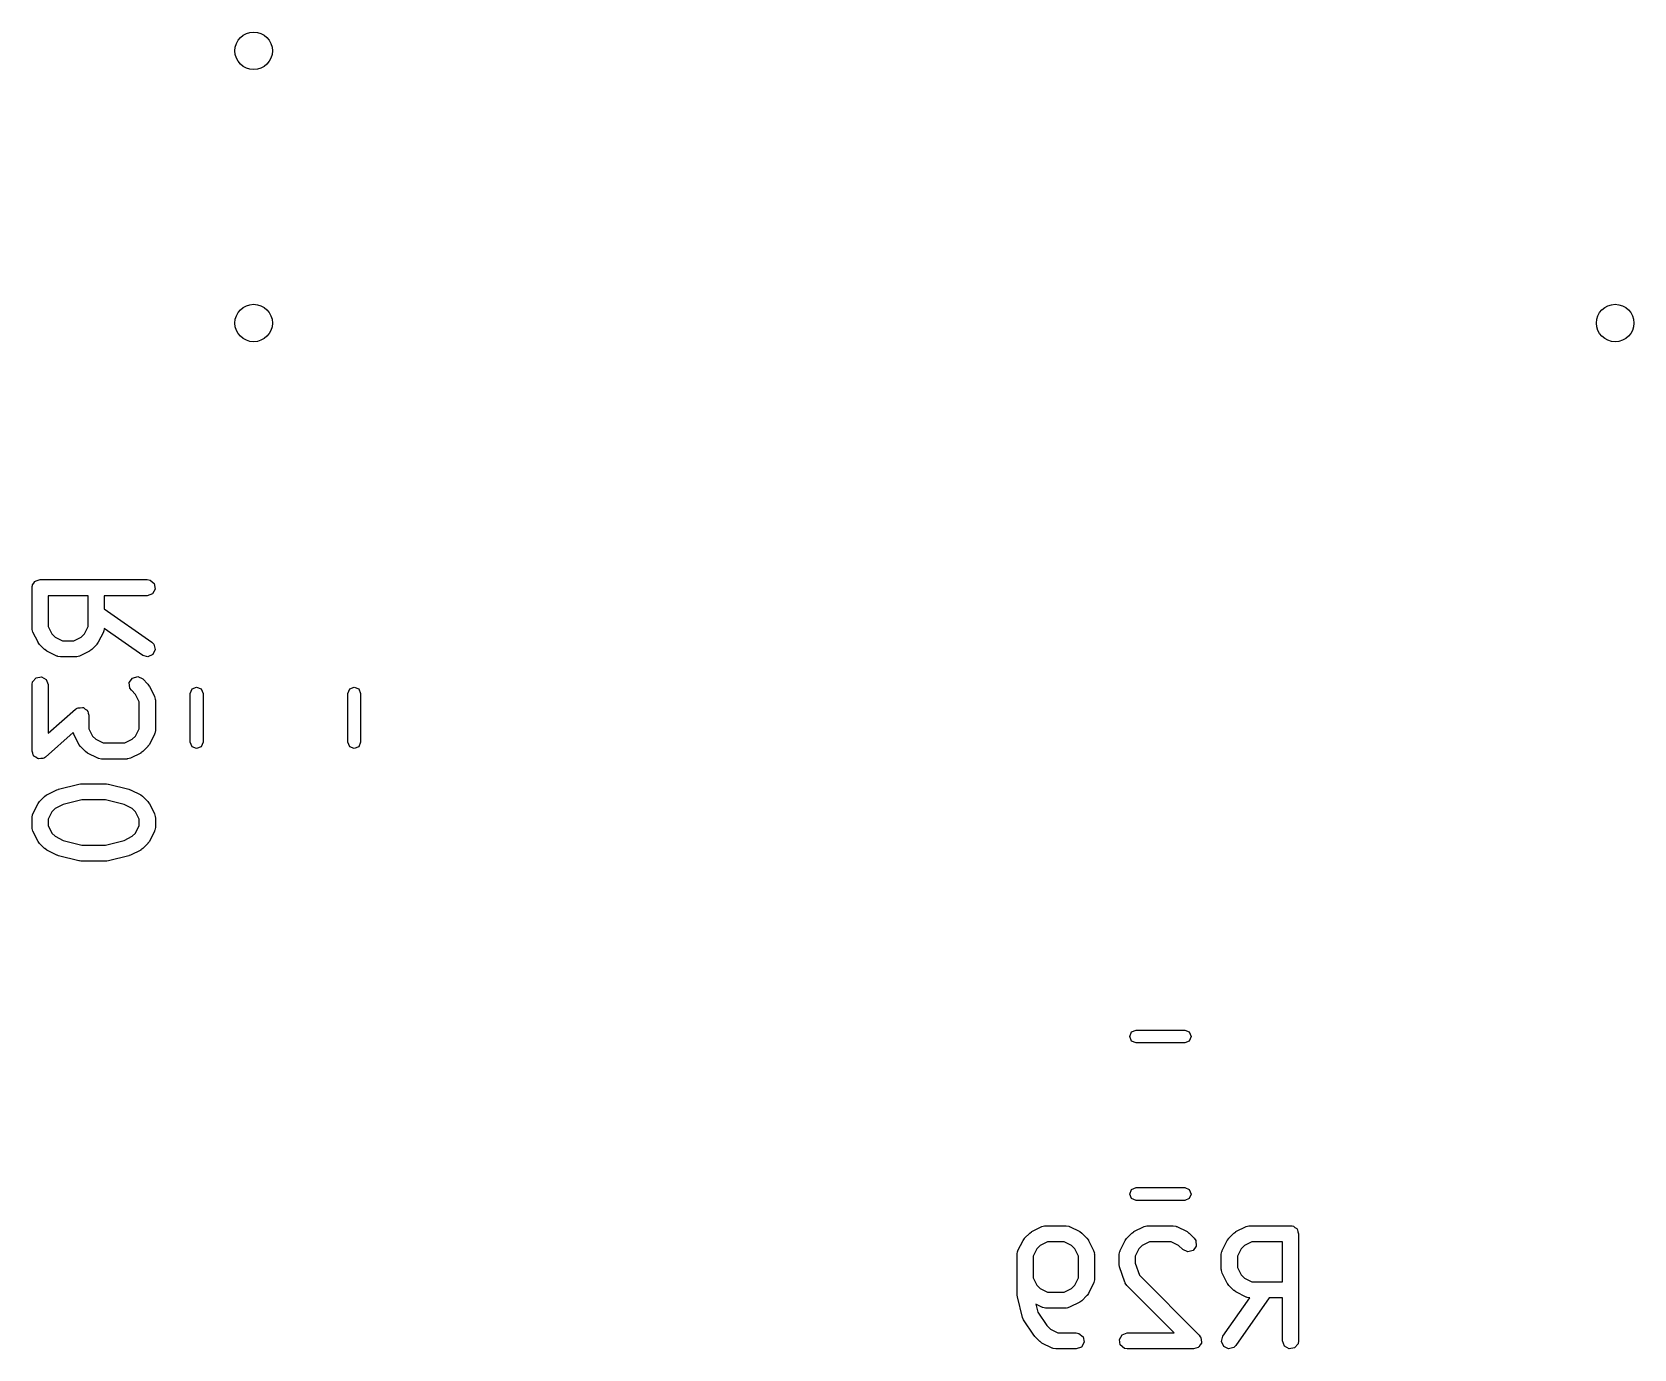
# Model space of a CAD drawing. Extents: x 0.27 to 2.83, y 0.32 to 2.11.
# Drawn here: x 2.219 to 2.807, y 1.623 to 2.107 of the extents above; entities that cross this region are included whole.
import ezdxf

# ---------------------------------------------------------------- set-up
doc = ezdxf.new("R2010")
doc.units = 0
doc.header["$MEASUREMENT"] = 0
doc.layers.add('BLACK', color=7, linetype='CONTINUOUS')

msp = doc.modelspace()

# ---------------------------------------------------------------- linework, layer by layer
at = {"layer": 'BLACK', "linetype": 'CONTINUOUS'}
for p, q in [((2.21862, 1.90281), (2.21869, 1.90319)), ((2.21862, 1.88781), (2.21862, 1.90281)), ((2.21867, 1.90332), (2.21873, 1.90343)), ((2.21869, 1.90319), (2.21867, 1.90332)), ((2.21873, 1.90343), (2.2188, 1.90382)), ((2.2188, 1.90382), (2.21929, 1.9044)), ((2.21929, 1.9044), (2.21968, 1.90507)), ((2.21968, 1.90507), (2.21993, 1.90516)), ((2.21993, 1.90516), (2.2201, 1.90536)), ((2.2201, 1.90536), (2.22085, 1.9055)), ((2.22085, 1.9055), (2.22158, 1.90576)), ((2.22158, 1.90576), (2.26095, 1.90576)), ((2.26095, 1.90576), (2.26196, 1.90558)), ((2.26284, 1.90054), (2.26095, 1.89985)), ((2.26196, 1.90558), (2.2635, 1.90428)), ((2.26385, 1.90229), (2.26284, 1.90054)), ((2.2635, 1.90428), (2.26385, 1.90229)), ((2.23925, 1.89985), (2.22453, 1.89985)), ((2.22453, 1.89985), (2.22453, 1.88851)), ((2.23925, 1.88851), (2.23925, 1.89985)), ((2.26095, 1.89985), (2.24515, 1.89985)), ((2.24515, 1.89985), (2.24515, 1.89497)), ((2.24515, 1.89497), (2.26264, 1.88273)), ((2.22453, 1.88851), (2.22588, 1.88581)), ((2.2379, 1.88581), (2.23925, 1.88851)), ((2.21868, 1.88764), (2.21862, 1.88781)), ((2.21864, 1.88747), (2.21868, 1.88764)), ((2.21893, 1.88649), (2.21864, 1.88747)), ((2.22081, 1.88274), (2.21893, 1.88649)), ((2.22086, 1.88269), (2.22081, 1.88274)), ((2.22136, 1.88197), (2.22086, 1.88269)), ((2.22588, 1.88581), (2.22707, 1.88461)), ((2.22707, 1.88461), (2.22977, 1.88326)), ((2.22977, 1.88326), (2.234, 1.88326)), ((2.234, 1.88326), (2.2367, 1.88461)), ((2.2367, 1.88461), (2.2379, 1.88581)), ((2.24296, 1.88274), (2.24244, 1.88203)), ((2.24484, 1.88649), (2.24296, 1.88274)), ((2.24486, 1.88666), (2.24484, 1.88649)), ((2.24497, 1.8868), (2.24486, 1.88666)), ((2.24514, 1.88777), (2.24497, 1.8868)), ((2.25925, 1.87789), (2.24514, 1.88777)), ((2.26264, 1.88273), (2.26336, 1.882)), ((2.22324, 1.8801), (2.22136, 1.88197)), ((2.2233, 1.88007), (2.22324, 1.8801)), ((2.224, 1.87954), (2.2233, 1.88007)), ((2.22775, 1.87767), (2.224, 1.87954)), ((2.22793, 1.87765), (2.22775, 1.87767)), ((2.22806, 1.87753), (2.22793, 1.87765)), ((2.22907, 1.87736), (2.22806, 1.87753)), ((2.2347, 1.87736), (2.22907, 1.87736)), ((2.23486, 1.87742), (2.2347, 1.87736)), ((2.23504, 1.87738), (2.23486, 1.87742)), ((2.23602, 1.87767), (2.23504, 1.87738)), ((2.23977, 1.87954), (2.23602, 1.87767)), ((2.23981, 1.87959), (2.23977, 1.87954)), ((2.24054, 1.8801), (2.23981, 1.87959)), ((2.24241, 1.88197), (2.24054, 1.8801)), ((2.24244, 1.88203), (2.24241, 1.88197)), ((2.2612, 1.87737), (2.25925, 1.87789)), ((2.26303, 1.87822), (2.2612, 1.87737)), ((2.26389, 1.88005), (2.26303, 1.87822)), ((2.26336, 1.882), (2.26389, 1.88005)), ((2.21862, 1.86719), (2.2188, 1.8682)), ((2.21862, 1.84281), (2.21862, 1.86719)), ((2.2188, 1.8682), (2.2201, 1.86974)), ((2.2201, 1.86974), (2.22209, 1.87009)), ((2.22209, 1.87009), (2.22384, 1.86908)), ((2.22384, 1.86908), (2.22453, 1.86719)), ((2.22453, 1.86719), (2.22453, 1.84932)), ((2.25434, 1.86795), (2.2555, 1.8696)), ((2.25452, 1.86594), (2.25434, 1.86795)), ((2.25511, 1.8651), (2.25452, 1.86594)), ((2.25664, 1.86356), (2.25511, 1.8651)), ((2.2555, 1.8696), (2.25745, 1.87013)), ((2.25745, 1.87013), (2.25928, 1.86927)), ((2.25928, 1.86927), (2.26116, 1.8674)), ((2.26116, 1.8674), (2.26167, 1.86668)), ((2.26167, 1.86668), (2.26171, 1.86663)), ((2.26171, 1.86663), (2.26359, 1.86288)), ((2.2767, 1.86394), (2.27739, 1.86561)), ((2.27739, 1.86561), (2.27906, 1.8663)), ((2.27906, 1.8663), (2.28073, 1.86561)), ((2.28073, 1.86561), (2.28143, 1.86394)), ((2.33457, 1.86394), (2.33527, 1.86561)), ((2.33527, 1.86561), (2.33694, 1.8663)), ((2.33694, 1.8663), (2.33861, 1.86561)), ((2.33861, 1.86561), (2.3393, 1.86394)), ((2.25799, 1.86086), (2.25664, 1.86356)), ((2.25799, 1.85101), (2.25799, 1.86086)), ((2.26359, 1.86288), (2.26388, 1.8619)), ((2.26388, 1.8619), (2.26384, 1.86173)), ((2.26384, 1.86173), (2.2639, 1.86156)), ((2.2639, 1.86156), (2.2639, 1.85031)), ((2.2767, 1.84606), (2.2767, 1.86394)), ((2.28143, 1.86394), (2.28143, 1.84606)), ((2.33457, 1.84606), (2.33457, 1.86394)), ((2.3393, 1.86394), (2.3393, 1.84606)), ((2.22453, 1.84932), (2.23463, 1.85816)), ((2.23463, 1.85816), (2.23501, 1.85839)), ((2.23501, 1.85839), (2.2351, 1.85849)), ((2.2351, 1.85849), (2.23522, 1.85852)), ((2.23522, 1.85852), (2.23551, 1.85869)), ((2.23551, 1.85869), (2.2363, 1.85871)), ((2.2363, 1.85871), (2.23709, 1.85885)), ((2.23709, 1.85885), (2.23729, 1.85873)), ((2.23729, 1.85873), (2.23753, 1.85873)), ((2.23753, 1.85873), (2.23815, 1.85823)), ((2.23815, 1.85823), (2.23884, 1.85784)), ((2.23884, 1.85784), (2.23892, 1.85761)), ((2.23892, 1.85761), (2.2391, 1.85747)), ((2.2391, 1.85747), (2.23925, 1.85669)), ((2.23925, 1.85669), (2.23953, 1.85594)), ((2.23953, 1.85594), (2.23953, 1.85101)), ((2.23376, 1.84956), (2.22352, 1.84059)), ((2.23393, 1.84899), (2.23376, 1.84956)), ((2.23581, 1.84524), (2.23393, 1.84899)), ((2.23953, 1.85101), (2.24088, 1.84831)), ((2.24088, 1.84831), (2.24207, 1.84712)), ((2.25545, 1.84712), (2.25664, 1.84831)), ((2.25664, 1.84831), (2.25799, 1.85101)), ((2.26359, 1.84899), (2.26171, 1.84524)), ((2.26361, 1.84917), (2.26359, 1.84899)), ((2.26372, 1.8493), (2.26361, 1.84917)), ((2.2639, 1.85031), (2.26372, 1.8493)), ((2.2189, 1.84207), (2.21862, 1.84281)), ((2.21905, 1.84129), (2.2189, 1.84207)), ((2.21923, 1.84114), (2.21905, 1.84129)), ((2.23585, 1.8452), (2.23581, 1.84524)), ((2.23636, 1.84448), (2.23585, 1.8452)), ((2.23824, 1.8426), (2.23636, 1.84448)), ((2.23829, 1.84257), (2.23824, 1.8426)), ((2.239, 1.84205), (2.23829, 1.84257)), ((2.24275, 1.84017), (2.239, 1.84205)), ((2.24207, 1.84712), (2.24477, 1.84577)), ((2.24477, 1.84577), (2.25275, 1.84577)), ((2.25275, 1.84577), (2.25545, 1.84712)), ((2.25852, 1.84205), (2.25477, 1.84017)), ((2.25856, 1.84209), (2.25852, 1.84205)), ((2.25928, 1.8426), (2.25856, 1.84209)), ((2.26116, 1.84448), (2.25928, 1.8426)), ((2.26119, 1.84453), (2.26116, 1.84448)), ((2.26171, 1.84524), (2.26119, 1.84453)), ((2.27739, 1.84439), (2.2767, 1.84606)), ((2.27906, 1.8437), (2.27739, 1.84439)), ((2.28073, 1.84439), (2.27906, 1.8437)), ((2.28143, 1.84606), (2.28073, 1.84439)), ((2.33527, 1.84439), (2.33457, 1.84606)), ((2.33694, 1.8437), (2.33527, 1.84439)), ((2.33861, 1.84439), (2.33694, 1.8437)), ((2.3393, 1.84606), (2.33861, 1.84439)), ((2.21931, 1.84092), (2.21923, 1.84114)), ((2.22, 1.84052), (2.21931, 1.84092)), ((2.22062, 1.84002), (2.22, 1.84052)), ((2.22086, 1.84002), (2.22062, 1.84002)), ((2.22106, 1.83991), (2.22086, 1.84002)), ((2.22185, 1.84004), (2.22106, 1.83991)), ((2.22264, 1.84006), (2.22185, 1.84004)), ((2.22293, 1.84024), (2.22264, 1.84006)), ((2.22305, 1.84026), (2.22293, 1.84024)), ((2.22314, 1.84036), (2.22305, 1.84026)), ((2.22352, 1.84059), (2.22314, 1.84036)), ((2.24293, 1.84015), (2.24275, 1.84017)), ((2.24306, 1.84004), (2.24293, 1.84015)), ((2.24407, 1.83986), (2.24306, 1.84004)), ((2.25345, 1.83986), (2.24407, 1.83986)), ((2.25361, 1.83992), (2.25345, 1.83986)), ((2.25378, 1.83988), (2.25361, 1.83992)), ((2.25477, 1.84017), (2.25378, 1.83988)), ((2.22836, 1.82881), (2.23586, 1.83068)), ((2.23586, 1.83068), (2.23645, 1.83072)), ((2.23645, 1.83072), (2.23657, 1.83077)), ((2.23657, 1.83077), (2.24595, 1.83077)), ((2.24595, 1.83077), (2.24653, 1.83067)), ((2.24653, 1.83067), (2.24666, 1.83068)), ((2.24666, 1.83068), (2.25416, 1.82881)), ((2.22081, 1.82351), (2.22134, 1.82422)), ((2.22134, 1.82422), (2.22136, 1.82428)), ((2.22136, 1.82428), (2.22324, 1.82615)), ((2.22324, 1.82615), (2.22396, 1.82666)), ((2.22396, 1.82666), (2.224, 1.82671)), ((2.224, 1.82671), (2.22775, 1.82858)), ((2.22775, 1.82858), (2.22824, 1.82873)), ((2.22824, 1.82873), (2.22836, 1.82881)), ((2.23694, 1.82486), (2.23011, 1.82316)), ((2.24558, 1.82486), (2.23694, 1.82486)), ((2.25242, 1.82316), (2.24558, 1.82486)), ((2.25416, 1.82881), (2.25463, 1.8286)), ((2.25463, 1.8286), (2.25477, 1.82858)), ((2.25477, 1.82858), (2.25852, 1.82671)), ((2.25852, 1.82671), (2.25923, 1.82618)), ((2.25923, 1.82618), (2.25928, 1.82615)), ((2.25928, 1.82615), (2.26116, 1.82428)), ((2.26116, 1.82428), (2.26167, 1.82356)), ((2.21862, 1.81844), (2.2188, 1.81945)), ((2.21862, 1.81469), (2.21862, 1.81844)), ((2.2188, 1.81945), (2.21891, 1.81959)), ((2.21891, 1.81959), (2.21893, 1.81976)), ((2.21893, 1.81976), (2.22081, 1.82351)), ((2.22588, 1.82044), (2.22453, 1.81775)), ((2.22707, 1.82164), (2.22588, 1.82044)), ((2.23011, 1.82316), (2.22707, 1.82164)), ((2.25545, 1.82164), (2.25242, 1.82316)), ((2.25664, 1.82044), (2.25545, 1.82164)), ((2.25799, 1.81775), (2.25664, 1.82044)), ((2.26167, 1.82356), (2.26171, 1.82351)), ((2.26171, 1.82351), (2.26359, 1.81976)), ((2.26359, 1.81976), (2.26388, 1.81878)), ((2.26388, 1.81878), (2.26384, 1.81861)), ((2.26384, 1.81861), (2.2639, 1.81844)), ((2.2639, 1.81844), (2.2639, 1.81469)), ((2.21868, 1.81453), (2.21862, 1.81469)), ((2.21864, 1.81435), (2.21868, 1.81453)), ((2.21893, 1.81337), (2.21864, 1.81435)), ((2.22081, 1.80962), (2.21893, 1.81337)), ((2.22453, 1.81775), (2.22453, 1.81539)), ((2.22453, 1.81539), (2.22588, 1.81269)), ((2.22588, 1.81269), (2.22707, 1.81149)), ((2.25545, 1.8115), (2.25664, 1.81269)), ((2.25664, 1.81269), (2.25799, 1.81539)), ((2.25799, 1.81539), (2.25799, 1.81775)), ((2.26359, 1.81337), (2.26171, 1.80962)), ((2.26361, 1.81355), (2.26359, 1.81337)), ((2.26372, 1.81368), (2.26361, 1.81355)), ((2.2639, 1.81469), (2.26372, 1.81368)), ((2.22086, 1.80958), (2.22081, 1.80962)), ((2.22136, 1.80886), (2.22086, 1.80958)), ((2.22324, 1.80698), (2.22136, 1.80886)), ((2.2233, 1.80695), (2.22324, 1.80698)), ((2.224, 1.80643), (2.2233, 1.80695)), ((2.22775, 1.80455), (2.224, 1.80643)), ((2.22707, 1.81149), (2.23011, 1.80998)), ((2.23011, 1.80998), (2.23694, 1.80827)), ((2.23694, 1.80827), (2.24558, 1.80827)), ((2.24558, 1.80827), (2.25242, 1.80998)), ((2.25242, 1.80998), (2.25545, 1.8115)), ((2.25852, 1.80643), (2.25477, 1.80455)), ((2.25856, 1.80647), (2.25852, 1.80643)), ((2.25928, 1.80698), (2.25856, 1.80647)), ((2.26116, 1.80886), (2.25928, 1.80698)), ((2.26119, 1.80891), (2.26116, 1.80886)), ((2.26171, 1.80962), (2.26119, 1.80891)), ((2.22789, 1.80454), (2.22775, 1.80455)), ((2.22836, 1.80433), (2.22789, 1.80454)), ((2.23586, 1.80245), (2.22836, 1.80433)), ((2.23599, 1.80247), (2.23586, 1.80245)), ((2.23657, 1.80237), (2.23599, 1.80247)), ((2.24595, 1.80237), (2.23657, 1.80237)), ((2.24608, 1.80241), (2.24595, 1.80237)), ((2.24666, 1.80245), (2.24608, 1.80241)), ((2.25416, 1.80433), (2.24666, 1.80245)), ((2.25428, 1.80441), (2.25416, 1.80433)), ((2.25477, 1.80455), (2.25428, 1.80441)), ((2.6217, 1.73794), (2.62239, 1.73961)), ((2.62239, 1.73627), (2.6217, 1.73794)), ((2.62239, 1.73961), (2.62406, 1.7403)), ((2.62406, 1.73557), (2.62239, 1.73627)), ((2.62406, 1.7403), (2.64194, 1.7403)), ((2.64194, 1.73557), (2.62406, 1.73557)), ((2.64194, 1.7403), (2.64361, 1.73961)), ((2.64361, 1.73627), (2.64194, 1.73557)), ((2.64361, 1.73961), (2.6443, 1.73794)), ((2.6443, 1.73794), (2.64361, 1.73627)), ((2.6217, 1.68006), (2.62239, 1.68173)), ((2.62239, 1.67839), (2.6217, 1.68006)), ((2.62239, 1.68173), (2.62406, 1.68243)), ((2.62406, 1.6777), (2.62239, 1.67839)), ((2.62406, 1.68243), (2.64194, 1.68243)), ((2.64194, 1.6777), (2.62406, 1.6777)), ((2.64194, 1.68243), (2.64361, 1.68173)), ((2.64361, 1.67839), (2.64194, 1.6777)), ((2.64361, 1.68173), (2.6443, 1.68006)), ((2.6443, 1.68006), (2.64361, 1.67839)), ((2.58311, 1.66384), (2.58498, 1.66572)), ((2.58498, 1.66572), (2.5857, 1.66622)), ((2.5857, 1.66622), (2.58575, 1.66627)), ((2.58575, 1.66627), (2.5895, 1.66814)), ((2.5895, 1.66814), (2.59048, 1.66844)), ((2.59048, 1.66844), (2.59065, 1.6684)), ((2.59065, 1.6684), (2.59082, 1.66846)), ((2.59082, 1.66846), (2.59832, 1.66846)), ((2.59832, 1.66846), (2.59933, 1.66828)), ((2.59933, 1.66828), (2.59946, 1.66816)), ((2.59946, 1.66816), (2.59964, 1.66814)), ((2.59964, 1.66814), (2.60339, 1.66627)), ((2.60339, 1.66627), (2.6041, 1.66574)), ((2.6041, 1.66574), (2.60415, 1.66572)), ((2.60415, 1.66572), (2.60603, 1.66384)), ((2.6206, 1.66384), (2.62248, 1.66572)), ((2.62248, 1.66572), (2.6232, 1.66622)), ((2.6232, 1.66622), (2.62324, 1.66627)), ((2.62324, 1.66627), (2.62699, 1.66814)), ((2.62699, 1.66814), (2.62798, 1.66844)), ((2.62798, 1.66844), (2.62815, 1.6684)), ((2.62815, 1.6684), (2.62831, 1.66846)), ((2.62831, 1.66846), (2.63769, 1.66846)), ((2.63769, 1.66846), (2.6387, 1.66828)), ((2.6387, 1.66828), (2.63883, 1.66816)), ((2.63883, 1.66816), (2.63901, 1.66814)), ((2.63901, 1.66814), (2.64276, 1.66627)), ((2.64276, 1.66627), (2.64347, 1.66574)), ((2.64347, 1.66574), (2.64352, 1.66572)), ((2.64352, 1.66572), (2.6454, 1.66384)), ((2.6581, 1.66384), (2.65997, 1.66572)), ((2.65997, 1.66572), (2.66069, 1.66622)), ((2.66069, 1.66622), (2.66074, 1.66627)), ((2.66074, 1.66627), (2.66449, 1.66814)), ((2.66449, 1.66814), (2.66547, 1.66844)), ((2.66547, 1.66844), (2.66564, 1.6684)), ((2.66564, 1.6684), (2.66581, 1.66846)), ((2.66581, 1.66846), (2.68081, 1.66846)), ((2.68081, 1.66846), (2.68119, 1.66839)), ((2.68119, 1.66839), (2.68132, 1.66841)), ((2.68132, 1.66841), (2.68143, 1.66835)), ((2.68143, 1.66835), (2.68182, 1.66828)), ((2.68182, 1.66828), (2.6824, 1.66778)), ((2.6824, 1.66778), (2.68307, 1.6674)), ((2.68307, 1.6674), (2.68316, 1.66715)), ((2.68316, 1.66715), (2.68336, 1.66698)), ((2.68336, 1.66698), (2.6835, 1.66622)), ((2.6835, 1.66622), (2.68376, 1.6655)), ((2.68376, 1.6655), (2.68376, 1.62613)), ((2.58037, 1.658), (2.58054, 1.65901)), ((2.58054, 1.65901), (2.58066, 1.65915)), ((2.58066, 1.65915), (2.58068, 1.65932)), ((2.58068, 1.65932), (2.58255, 1.66307)), ((2.58255, 1.66307), (2.58308, 1.66378)), ((2.58308, 1.66378), (2.58311, 1.66384)), ((2.58762, 1.66), (2.58627, 1.65731)), ((2.58882, 1.6612), (2.58762, 1.66)), ((2.59151, 1.66255), (2.58882, 1.6612)), ((2.59762, 1.66255), (2.59151, 1.66255)), ((2.60032, 1.6612), (2.59762, 1.66255)), ((2.60151, 1.66), (2.60032, 1.6612)), ((2.60286, 1.65731), (2.60151, 1.66)), ((2.60603, 1.66384), (2.60654, 1.66312)), ((2.60654, 1.66312), (2.60658, 1.66307)), ((2.60658, 1.66307), (2.60846, 1.65932)), ((2.60846, 1.65932), (2.60875, 1.65834)), ((2.61786, 1.658), (2.61804, 1.65901)), ((2.61804, 1.65901), (2.61815, 1.65915)), ((2.61815, 1.65915), (2.61817, 1.65932)), ((2.61817, 1.65932), (2.62005, 1.66307)), ((2.62005, 1.66307), (2.62057, 1.66378)), ((2.62057, 1.66378), (2.6206, 1.66384)), ((2.62512, 1.66), (2.62377, 1.65731)), ((2.62631, 1.6612), (2.62512, 1.66)), ((2.62901, 1.66255), (2.62631, 1.6612)), ((2.63699, 1.66255), (2.62901, 1.66255)), ((2.63969, 1.6612), (2.63699, 1.66255)), ((2.64122, 1.65967), (2.63969, 1.6612)), ((2.64305, 1.65881), (2.64122, 1.65967)), ((2.645, 1.65933), (2.64305, 1.65881)), ((2.64616, 1.66099), (2.645, 1.65933)), ((2.6454, 1.66384), (2.64599, 1.663)), ((2.64599, 1.663), (2.64616, 1.66099)), ((2.65536, 1.658), (2.65553, 1.65901)), ((2.65553, 1.65901), (2.65565, 1.65915)), ((2.65565, 1.65915), (2.65567, 1.65932)), ((2.65567, 1.65932), (2.65754, 1.66307)), ((2.65754, 1.66307), (2.65807, 1.66378)), ((2.65807, 1.66378), (2.6581, 1.66384)), ((2.66261, 1.66), (2.66126, 1.65731)), ((2.66381, 1.6612), (2.66261, 1.66)), ((2.66651, 1.66255), (2.66381, 1.6612)), ((2.67785, 1.66255), (2.66651, 1.66255)), ((2.67785, 1.64783), (2.67785, 1.66255)), ((2.58037, 1.64301), (2.58037, 1.658)), ((2.58627, 1.65731), (2.58627, 1.64933)), ((2.60286, 1.64933), (2.60286, 1.65731)), ((2.60875, 1.65834), (2.60871, 1.65817)), ((2.60871, 1.65817), (2.60877, 1.658)), ((2.60877, 1.658), (2.60877, 1.64863)), ((2.61786, 1.65425), (2.61786, 1.658)), ((2.61788, 1.65419), (2.61786, 1.65425)), ((2.61801, 1.65332), (2.61788, 1.65419)), ((2.61989, 1.6477), (2.61801, 1.65332)), ((2.62377, 1.65731), (2.62377, 1.65473)), ((2.62377, 1.65473), (2.62527, 1.65023)), ((2.65536, 1.65238), (2.65536, 1.658)), ((2.66126, 1.65731), (2.66126, 1.65308)), ((2.66126, 1.65308), (2.66261, 1.65038)), ((2.58627, 1.64933), (2.58762, 1.64663)), ((2.60151, 1.64663), (2.60286, 1.64933)), ((2.60846, 1.64731), (2.60658, 1.64356)), ((2.60848, 1.64749), (2.60846, 1.64731)), ((2.60859, 1.64762), (2.60848, 1.64749)), ((2.60877, 1.64863), (2.60859, 1.64762)), ((2.62, 1.64756), (2.61989, 1.6477)), ((2.62001, 1.64738), (2.62, 1.64756)), ((2.6206, 1.64654), (2.62001, 1.64738)), ((2.62527, 1.65023), (2.64727, 1.62822)), ((2.65542, 1.65221), (2.65536, 1.65238)), ((2.65538, 1.65204), (2.65542, 1.65221)), ((2.65567, 1.65106), (2.65538, 1.65204)), ((2.65754, 1.64731), (2.65567, 1.65106)), ((2.65759, 1.64727), (2.65754, 1.64731)), ((2.6581, 1.64654), (2.65759, 1.64727)), ((2.66261, 1.65038), (2.66381, 1.64918)), ((2.66381, 1.64918), (2.66651, 1.64783)), ((2.66651, 1.64783), (2.67785, 1.64783)), ((2.58041, 1.64288), (2.58037, 1.64301)), ((2.58045, 1.64229), (2.58041, 1.64288)), ((2.58233, 1.63479), (2.58045, 1.64229)), ((2.58762, 1.64663), (2.58882, 1.64543)), ((2.58882, 1.64543), (2.59151, 1.64408)), ((2.59151, 1.64408), (2.59762, 1.64408)), ((2.59762, 1.64408), (2.60032, 1.64543)), ((2.60032, 1.64543), (2.60151, 1.64663)), ((2.60603, 1.64279), (2.60415, 1.64092)), ((2.60606, 1.64285), (2.60603, 1.64279)), ((2.60658, 1.64356), (2.60606, 1.64285)), ((2.63806, 1.62909), (2.6206, 1.64654)), ((2.65589, 1.62783), (2.66577, 1.64194)), ((2.65997, 1.64467), (2.6581, 1.64654)), ((2.66003, 1.64464), (2.65997, 1.64467)), ((2.66074, 1.64411), (2.66003, 1.64464)), ((2.67297, 1.64193), (2.66073, 1.62444)), ((2.66449, 1.64224), (2.66074, 1.64411)), ((2.66466, 1.64222), (2.66449, 1.64224)), ((2.6648, 1.64211), (2.66466, 1.64222)), ((2.66577, 1.64194), (2.6648, 1.64211)), ((2.67785, 1.64193), (2.67297, 1.64193)), ((2.67785, 1.62613), (2.67785, 1.64193)), ((2.5895, 1.63849), (2.5872, 1.63964)), ((2.5872, 1.63964), (2.58793, 1.63672)), ((2.58793, 1.63672), (2.59124, 1.63176)), ((2.58967, 1.63847), (2.5895, 1.63849)), ((2.58981, 1.63836), (2.58967, 1.63847)), ((2.59082, 1.63818), (2.58981, 1.63836)), ((2.59832, 1.63818), (2.59082, 1.63818)), ((2.59848, 1.63824), (2.59832, 1.63818)), ((2.59865, 1.6382), (2.59848, 1.63824)), ((2.59964, 1.63849), (2.59865, 1.6382)), ((2.60339, 1.64037), (2.59964, 1.63849)), ((2.60343, 1.64041), (2.60339, 1.64037)), ((2.60415, 1.64092), (2.60343, 1.64041)), ((2.58234, 1.63478), (2.58233, 1.63479)), ((2.58274, 1.63387), (2.58234, 1.63478)), ((2.58649, 1.62824), (2.58274, 1.63387)), ((2.59124, 1.63176), (2.59257, 1.63043)), ((2.59257, 1.63043), (2.59526, 1.62909)), ((2.5866, 1.62816), (2.58649, 1.62824)), ((2.58686, 1.62779), (2.5866, 1.62816)), ((2.58873, 1.62592), (2.58686, 1.62779)), ((2.58879, 1.62589), (2.58873, 1.62592)), ((2.5895, 1.62537), (2.58879, 1.62589)), ((2.59325, 1.62349), (2.5895, 1.62537)), ((2.59526, 1.62909), (2.60207, 1.62909)), ((2.60207, 1.62909), (2.60308, 1.62891)), ((2.60396, 1.62387), (2.60207, 1.62318)), ((2.60308, 1.62891), (2.60462, 1.62761)), ((2.60497, 1.62562), (2.60396, 1.62387)), ((2.60462, 1.62761), (2.60497, 1.62562)), ((2.61791, 1.62665), (2.61892, 1.6284)), ((2.61826, 1.62466), (2.61791, 1.62665)), ((2.6198, 1.62336), (2.61826, 1.62466)), ((2.61892, 1.6284), (2.62081, 1.62909)), ((2.62081, 1.62909), (2.63806, 1.62909)), ((2.64688, 1.62371), (2.64602, 1.62348)), ((2.64696, 1.62383), (2.64688, 1.62371)), ((2.64708, 1.62387), (2.64696, 1.62383)), ((2.64753, 1.62464), (2.64708, 1.62387)), ((2.64727, 1.62822), (2.64764, 1.62769)), ((2.64804, 1.62537), (2.64753, 1.62464)), ((2.64764, 1.62769), (2.64774, 1.62761)), ((2.64774, 1.62761), (2.64776, 1.62753)), ((2.64776, 1.62753), (2.64786, 1.62738)), ((2.64786, 1.62738), (2.64794, 1.6265)), ((2.64794, 1.6265), (2.64809, 1.62562)), ((2.64809, 1.62562), (2.64803, 1.6255)), ((2.64803, 1.6255), (2.64804, 1.62537)), ((2.65537, 1.62588), (2.65589, 1.62783)), ((2.65622, 1.62404), (2.65537, 1.62588)), ((2.65805, 1.62319), (2.65622, 1.62404)), ((2.66, 1.62371), (2.65805, 1.62319)), ((2.66073, 1.62444), (2.66, 1.62371)), ((2.67854, 1.62424), (2.67785, 1.62613)), ((2.68029, 1.62323), (2.67854, 1.62424)), ((2.68358, 1.62512), (2.68228, 1.62358)), ((2.68376, 1.62613), (2.68358, 1.62512)), ((2.59342, 1.62347), (2.59325, 1.62349)), ((2.59356, 1.62336), (2.59342, 1.62347)), ((2.59457, 1.62318), (2.59356, 1.62336)), ((2.60207, 1.62318), (2.59457, 1.62318)), ((2.62081, 1.62318), (2.6198, 1.62336)), ((2.64519, 1.62318), (2.62081, 1.62318)), ((2.64602, 1.62348), (2.64519, 1.62318)), ((2.68228, 1.62358), (2.68029, 1.62323))]:
    msp.add_line(p, q, dxfattribs=at)
at = {"layer": 'BLACK'}
for centre in [(2.3, 2.1), (2.3, 2), (2.8, 2)]:
    msp.add_circle(centre, 0.00689, dxfattribs=at)

doc.saveas('drawing.dxf')
